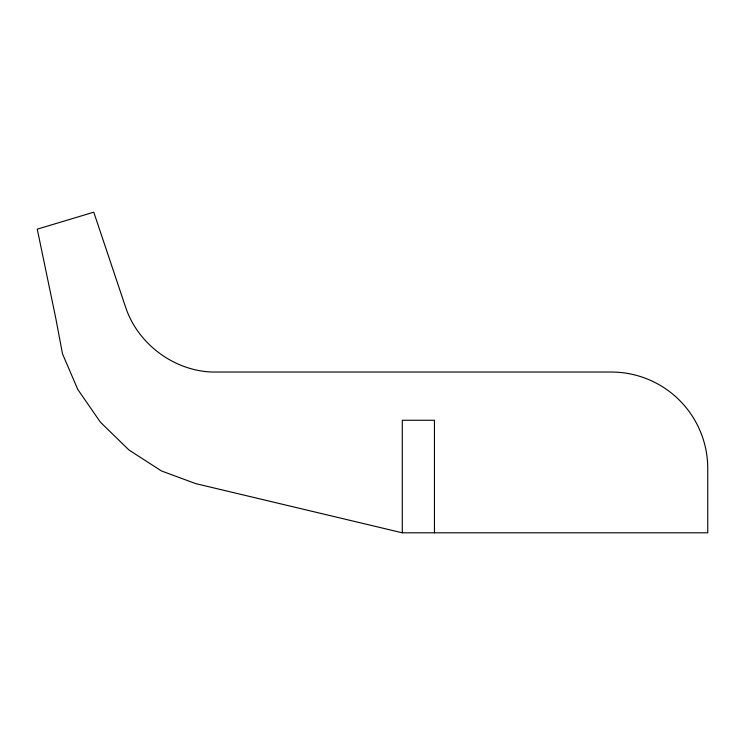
<?xml version="1.0" encoding="UTF-8"?>
<svg xmlns="http://www.w3.org/2000/svg" width="745" height="745" viewBox="0 0 745 745"><rect width="100%" height="100%" fill="white"/><g stroke="black" fill="none" stroke-linecap="round" stroke-linejoin="round"><path stroke-width="1.12" d="M402.3 532.805L707.75 532.805L707.75 468.493A96.459 96.459 0 0 0 611.291 372.034L212.213 372.034C173.911 370.749 138.03 344.05 125.793 307.732L93.768 212.195L37.25 229.153L55.745 318.078L62.524 353.912L77.769 389.43L100.435 422.21L128.987 450.017L161.469 470.952L195.674 483.607L402.3 532.805L402.3 420.264L434.456 420.264L434.456 532.805"/></g></svg>
